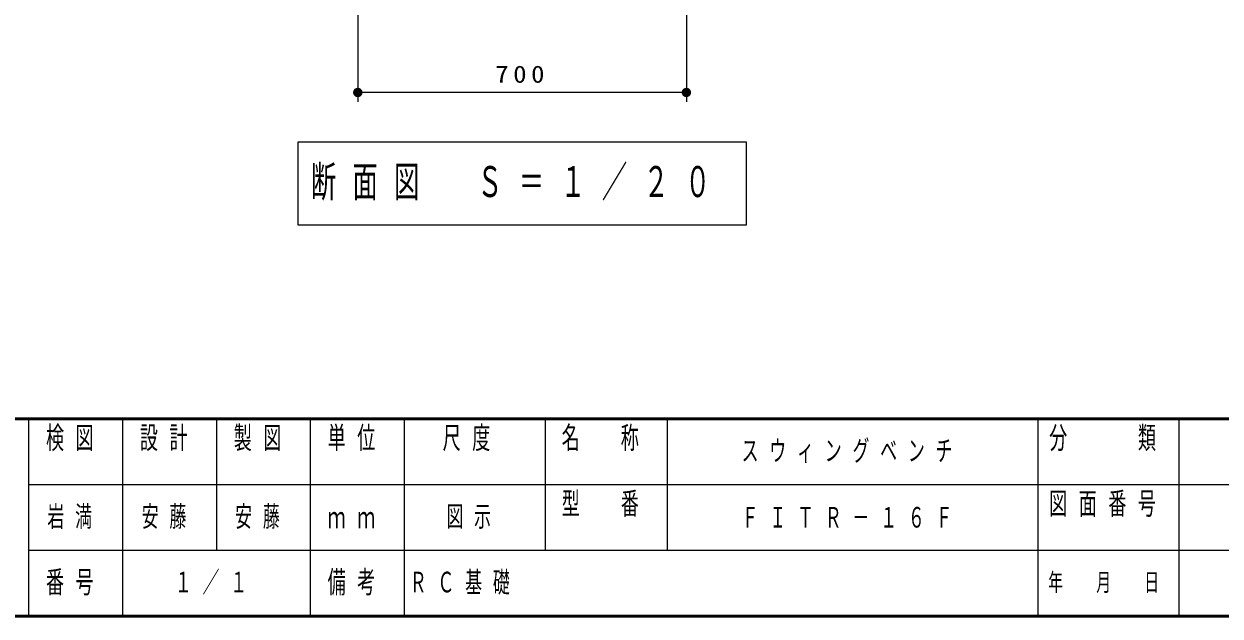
# Model space of a CAD drawing. Units: millimetres on the paper, scale 1:20. Extents: x -365 to 0, y -26 to 257.
# Drawn here: x -238 to -110.6, y 0 to 63 of the extents above; entities that cross this region are included whole.
import ezdxf

# ---------------------------------------------------------------- set-up
doc = ezdxf.new("R2010")
doc.units = ezdxf.units.MM
doc.layers.add('LY_1', color=7, linetype='Continuous', lineweight=25)
doc.layers.add('LY_3', color=7, linetype='Continuous', lineweight=13)
doc.styles.add('ＭＳ ゴシック', font='')
doc.styles.get('ＭＳ ゴシック').set_extended_font_data('MS Gothic')

# ---------------------------------------------------------------- blocks, each defined once
blk = doc.blocks.new('filled_dot')
at = {"color": 0, "linetype": 'Continuous', "lineweight": -2, "const_width": 1.25}
blk.add_lwpolyline([(-0.625, 0, 1), (0.625, 0, 1)], format="xyb", close=True, dxfattribs=at)

msp = doc.modelspace()

# ---------------------------------------------------------------- linework, layer by layer
at = {"layer": 'LY_1', "lineweight": 13}
for p, q in [((-202.439, 84.747), (-202.439, 54.747)), ((-167.439, 84.747), (-167.439, 54.747)), ((-167.439, 55.747), (-202.439, 55.747)), ((-208.839, 50.463), (-208.839, 41.663)), ((-161.039, 50.463), (-208.839, 50.463)), ((-161.039, 41.663), (-161.039, 50.463)), ((-208.839, 41.663), (-161.039, 41.663))]:
    msp.add_line(p, q, dxfattribs=at)
at = {"layer": 'LY_3', "lineweight": 50}
for p, q in [((-365, 21), (0, 21)), ((-365, 0), (0, 0))]:
    msp.add_line(p, q, dxfattribs=at)
at = {"layer": 'LY_3', "color": 211, "lineweight": 25}
for p, q in [((-237.5, 21), (-237.5, 0)), ((-227.5, 21), (-227.5, 7)), ((-217.5, 21), (-217.5, 7)), ((-207.5, 21), (-207.5, 0)), ((-197.5, 21), (-197.5, 7)), ((-182.5, 21), (-182.5, 7)), ((-130, 21), (-130, 0)), ((-182.5, 14), (-70, 14)), ((-237.5, 7), (0, 7))]:
    msp.add_line(p, q, dxfattribs=at)
at = {"layer": 'LY_3'}
for p, q in [((-169.5, 21), (-169.5, 7)), ((-115, 21), (-115, 0)), ((-237.5, 14), (-182.5, 14)), ((-227.5, 7), (-227.5, 0))]:
    msp.add_line(p, q, dxfattribs=at)
at = {"layer": 'LY_3', "lineweight": 25}
msp.add_line((-197.5, 7), (-197.5, 0), dxfattribs=at)

# ---------------------------------------------------------------- block references
at = {"layer": 'LY_1', "lineweight": 13, "xscale": 0.4, "yscale": 0.4}
msp.add_blockref('filled_dot', (-202.439, 55.747), dxfattribs=at)
at = {"layer": 'LY_1', "lineweight": 13, "xscale": 0.4, "yscale": 0.4, "rotation": 180}
msp.add_blockref('filled_dot', (-167.439, 55.747), dxfattribs=at)

# ---------------------------------------------------------------- texts
at = {"layer": 'LY_1', "style": 'ＭＳ ゴシック'}
for s, insert, char_height, attachment_point in [('\\T1.33;\\W1.15;700', (-184.939, 56.747), 1.833, 8), ('\\T1.64;\\W0.6;断面図\u3000Ｓ＝１／２０', (-207.439, 46.063), 3.299, 4), ('\\T1.64;\\W0.6;スウィングベンチ', (-149.75, 17.5), 2.199, 5), ('\\T1.64;\\W0.6;岩満', (-235.5, 10.5), 2.199, 4), ('\\T1.64;\\W0.6;安藤', (-222.5, 10.5), 2.199, 5), ('\\T1.64;\\W0.6;安藤', (-215.5, 10.5), 2.199, 4), ('\\T1.64;\\W0.6;図示', (-193, 10.5), 2.199, 4), ('\\T1.64;\\W0.6;ＦＩＴＲ－１６Ｆ', (-149.75, 10.5), 2.199, 5), ('\\T1.64;\\W0.6;１／１', (-217.5, 3.5), 2.199, 5), ('\\T1.64;\\W0.6;ＲＣ基礎', (-191, 3.5), 2.199, 5)]:
    msp.add_mtext(s, dxfattribs=dict(at, insert=insert, char_height=char_height, attachment_point=attachment_point))
at = {"layer": 'LY_3', "color": 4, "style": 'ＭＳ ゴシック'}
for s, insert, char_height, attachment_point in [('\\T1.64;\\W0.6;検図', (-232.5, 20.167), 2.346, 2), ('\\T1.64;\\W0.6;設計', (-222.5, 20.167), 2.346, 2), ('\\T1.64;\\W0.6;製図', (-212.5, 20.167), 2.346, 2), ('\\T1.64;\\W0.6;単位', (-202.5, 20.167), 2.346, 2), ('\\T1.64;\\W0.6;尺度', (-190.25, 20.167), 2.346, 2), ('\\T1.64;\\W0.6;名\u3000称', (-176, 20.167), 2.346, 2), ('\\T1.64;\\W0.6;分\u3000\u3000類', (-122.5, 20.167), 2.346, 2), ('\\T1.64;\\W0.6;型\u3000番', (-176, 13.167), 2.346, 2), ('\\T1.64;\\W0.6;図面番号', (-122.5, 13.167), 2.346, 2), ('\\T1.64;\\W0.6;ｍｍ', (-202.5, 10.5), 2.346, 5), ('\\T1.64;\\W0.6;番号', (-232.5, 3.5), 2.346, 5), ('\\T1.64;\\W0.6;備考', (-202.5, 3.5), 2.346, 5), ('\\T1.64;\\W0.6;年\u3000月\u3000日', (-122.5, 3.5), 1.906, 5)]:
    msp.add_mtext(s, dxfattribs=dict(at, insert=insert, char_height=char_height, attachment_point=attachment_point))

doc.saveas('drawing.dxf')
